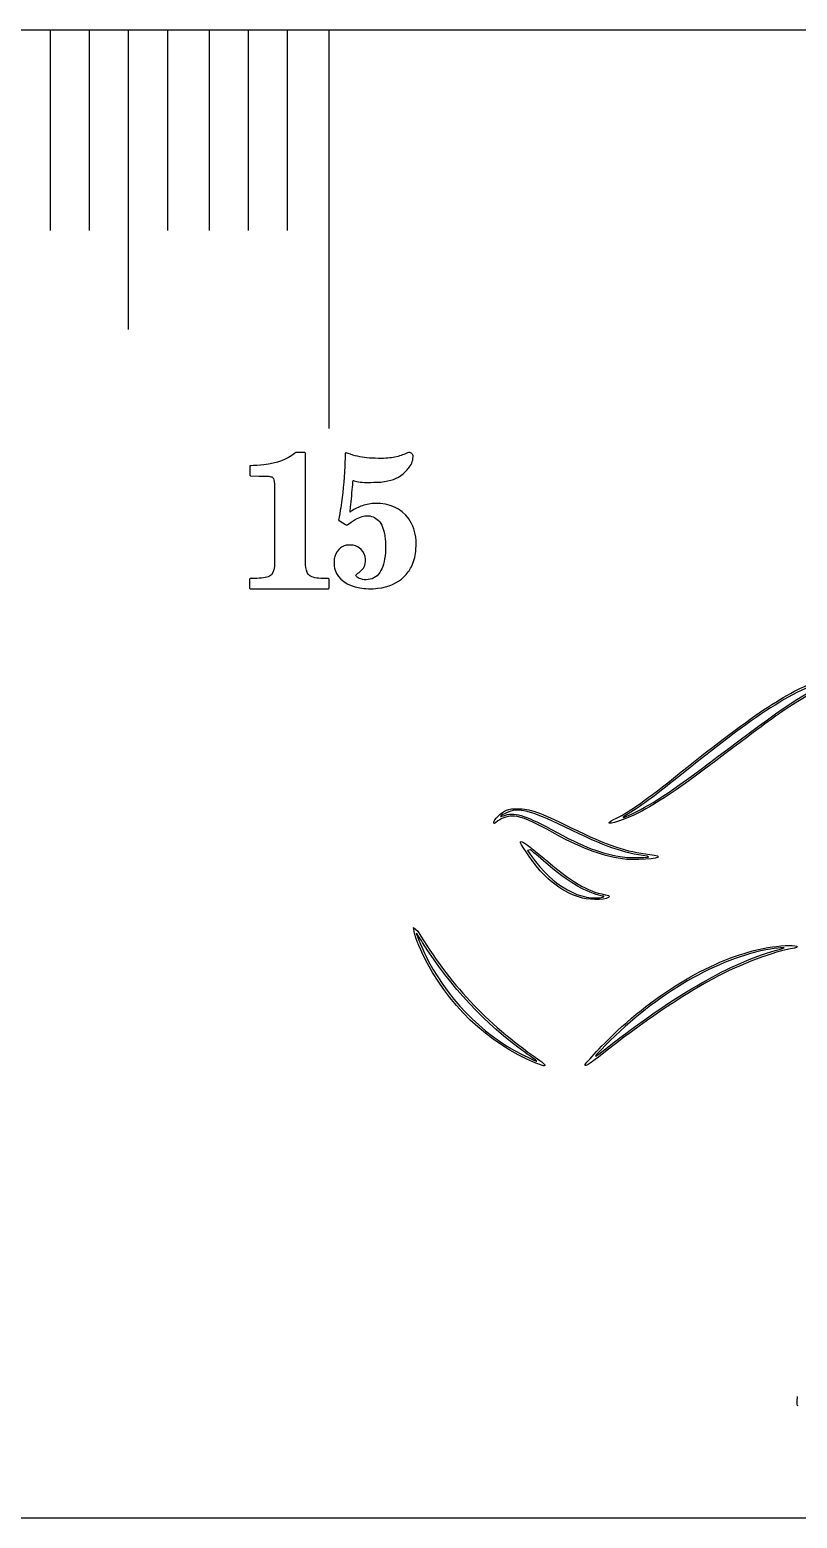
# Model space of a CAD drawing. Extents: x 0.09 to 7.29, y 6.89 to 11.9.
# Drawn here: x 5.712 to 6.469, y 8.774 to 10.241 of the extents above; entities that cross this region are included whole.
import ezdxf

# ---------------------------------------------------------------- set-up
doc = ezdxf.new("R2010")
doc.units = 0
doc.layers.add('Laag_1', color=7, linetype='CONTINUOUS')

msp = doc.modelspace()

# ---------------------------------------------------------------- linework, layer by layer
at = {"layer": 'Laag_1', "color": 1}
msp.add_lwpolyline([(0.104235, 8.773774), (0.104235, 10.240925), (7.257572, 10.240925), (7.257572, 8.773774)], close=True, dxfattribs=at)
at = {"layer": 'Laag_1', "color": 7}
for points in [[(5.732592, 10.240551), (5.732592, 10.042942)], [(5.771086, 10.240551), (5.771086, 10.042942)], [(5.809582, 10.240551), (5.809582, 9.945422)], [(5.848077, 10.240551), (5.848077, 10.042942)], [(5.889139, 10.240551), (5.889139, 10.042942)], [(5.927633, 10.240551), (5.927633, 10.042942)], [(5.966129, 10.240551), (5.966129, 10.042942)], [(6.00719, 10.240551), (6.00719, 9.8479)], [(6.205823, 9.432517), (6.202988, 9.432002)], [(6.322219, 9.425455), (6.320844, 9.426481)], [(6.090734, 9.356097), (6.094946, 9.352462)]]:
    msp.add_lwpolyline(points, dxfattribs=at)
at = {"layer": 'Laag_1', "color": 3}
for points in [[(5.984215, 9.767935), (5.98418, 9.823606), (5.983873, 9.823925), (5.983565, 9.824244), (5.978892, 9.824233), (5.974207, 9.824233), (5.973295, 9.823424)], [(6.023694, 9.823696), (6.023328, 9.823451), (6.02325, 9.820678)], [(6.090254, 9.819913), (6.090331, 9.821033), (6.08991, 9.821799)], [(5.93039, 9.81125), (5.929239, 9.81125), (5.929216, 9.806519), (5.929182, 9.801778), (5.929524, 9.801447), (5.929866, 9.801116), (5.938244, 9.801071)], [(6.029351, 9.766286), (6.028153, 9.765466), (6.028209, 9.765943)], [(5.933388, 9.700113), (5.929627, 9.700113), (5.929319, 9.699794), (5.929011, 9.699475), (5.929011, 9.69504), (5.929011, 9.690606), (5.929319, 9.690287), (5.929627, 9.689968), (5.968222, 9.689968), (6.006818, 9.689968), (6.007126, 9.690287), (6.007434, 9.690606), (6.007434, 9.695052), (6.007434, 9.699497), (6.007126, 9.699794), (6.006807, 9.70009), (6.002361, 9.700147)]]:
    msp.add_lwpolyline(points, dxfattribs=at)
msp.add_lwpolyline([(6.084807, 9.823762)], close=True, dxfattribs=at)
at = {"layer": 'Laag_1', "color": 7}
for points in [[(6.306125, 9.468158)], [(6.283061, 9.459334)], [(6.300912, 9.423207)], [(6.322219, 9.425455)], [(6.257165, 9.384982)], [(6.274622, 9.385439)], [(6.294046, 9.247272)], [(6.211217, 9.222469)], [(6.21187, 9.224721)], [(6.259673, 9.220446)]]:
    msp.add_lwpolyline(points, close=True, dxfattribs=at)
at = {"layer": 'Laag_1', "color": 3}
for points in [[(5.973295, 9.823424), (5.96641, 9.817325), (5.956356, 9.813552), (5.942974, 9.812048)], [(6.02325, 9.820678), (6.023161, 9.817428), (6.022995, 9.812535), (6.022906, 9.810794)], [(6.024171, 9.82394), (6.024115, 9.82394), (6.023905, 9.823829), (6.023694, 9.823696)], [(6.02619, 9.823241), (6.025136, 9.823618), (6.024226, 9.82394), (6.024171, 9.82394)], [(6.044538, 9.819014), (6.038448, 9.819602), (6.032191, 9.821044), (6.02619, 9.823241)], [(6.065449, 9.81867), (6.060834, 9.818215), (6.051072, 9.818371), (6.044538, 9.819014)], [(6.078484, 9.821355), (6.074301, 9.819979), (6.07013, 9.819125), (6.065449, 9.81867)], [(6.084807, 9.823762), (6.081678, 9.822475), (6.080225, 9.821921), (6.078484, 9.821355)], [(6.087802, 9.824006), (6.086926, 9.824417), (6.086271, 9.824361), (6.084807, 9.823762)], [(6.085883, 9.809041), (6.088423, 9.81177), (6.089954, 9.815575), (6.090254, 9.819913)], [(6.08991, 9.821799), (6.089355, 9.822786), (6.088501, 9.823684), (6.087802, 9.824006)], [(5.942974, 9.812048), (5.939201, 9.811626), (5.93324, 9.81125), (5.93039, 9.81125)], [(5.938244, 9.801071), (5.945311, 9.801037), (5.946827, 9.800991), (5.947933, 9.800832)], [(5.947933, 9.800832), (5.949631, 9.800581), (5.950828, 9.800262), (5.951535, 9.799851)], [(6.022906, 9.810794), (6.022174, 9.796006), (6.020943, 9.783504), (6.018846, 9.769803)], [(6.065393, 9.796161), (6.073336, 9.79777), (6.079316, 9.801275), (6.084241, 9.807188)], [(6.084241, 9.807188), (6.084674, 9.80771), (6.085406, 9.808542), (6.085883, 9.809041)], [(5.951535, 9.799851), (5.952469, 9.799327), (5.952937, 9.798233), (5.95337, 9.795611)], [(5.95337, 9.795611), (5.953552, 9.794528), (5.953575, 9.791382), (5.953609, 9.753858)], [(6.029684, 9.781562), (6.03045, 9.789894), (6.031093, 9.796716), (6.031104, 9.796727)], [(6.031104, 9.796727), (6.031115, 9.796738), (6.031526, 9.796594), (6.032014, 9.796405)], [(6.032014, 9.796405), (6.035575, 9.795019), (6.038869, 9.794697), (6.048532, 9.794797)], [(6.048532, 9.794797), (6.056696, 9.794886), (6.060712, 9.795207), (6.065393, 9.796161)], [(6.028209, 9.765943), (6.028253, 9.766209), (6.028908, 9.773231), (6.029684, 9.781562)], [(6.040167, 9.771744), (6.036285, 9.770402), (6.032801, 9.768649), (6.029351, 9.766286)], [(6.05308, 9.774096), (6.048443, 9.773974), (6.044638, 9.773286), (6.040167, 9.771744)], [(6.085861, 9.758821), (6.078472, 9.769149), (6.067069, 9.774462), (6.05308, 9.774096)], [(5.984454, 9.710885), (5.98426, 9.712184), (5.984249, 9.714874), (5.984215, 9.767935)], [(6.016982, 9.758765), (6.016816, 9.757922), (6.016794, 9.757622), (6.016894, 9.757534)], [(6.016894, 9.757534), (6.017049, 9.757389), (6.024936, 9.752608), (6.025014, 9.752608)], [(6.018846, 9.769803), (6.018469, 9.767296), (6.017293, 9.760385), (6.016982, 9.758765)], [(6.026767, 9.753806), (6.033334, 9.758488), (6.037449, 9.76064), (6.041443, 9.761494)], [(6.041443, 9.761494), (6.043007, 9.761827), (6.045781, 9.761905), (6.047456, 9.76166)], [(6.047456, 9.76166), (6.052104, 9.760973), (6.055709, 9.758543), (6.058327, 9.754317)], [(6.093082, 9.737632), (6.09245, 9.745919), (6.090054, 9.752963), (6.085861, 9.758821)], [(5.953609, 9.753858), (5.953632, 9.724301), (5.953609, 9.712925), (5.953518, 9.711968)], [(6.025014, 9.752608), (6.025058, 9.752608), (6.025835, 9.753152), (6.026767, 9.753806)], [(6.058327, 9.754317), (6.061001, 9.750001), (6.06252, 9.744133), (6.062997, 9.736301)], [(6.018802, 9.730399), (6.016073, 9.728335), (6.013987, 9.725185), (6.013033, 9.721702)], [(6.023572, 9.732662), (6.021997, 9.73224), (6.019966, 9.731286), (6.018802, 9.730399)], [(6.027454, 9.733017), (6.024947, 9.733017), (6.024881, 9.733006), (6.023572, 9.732662)], [(6.031171, 9.732773), (6.030139, 9.732995), (6.029706, 9.733017), (6.027454, 9.733017)], [(6.03888, 9.728735), (6.036684, 9.730854), (6.034343, 9.732074), (6.031171, 9.732773)], [(6.043229, 9.718884), (6.043085, 9.722988), (6.041787, 9.72595), (6.03888, 9.728735)], [(6.062997, 9.736301), (6.063119, 9.734293), (6.063064, 9.727559), (6.062897, 9.725484)], [(6.092916, 9.726982), (6.093149, 9.729012), (6.093249, 9.735347), (6.093082, 9.737632)], [(6.012345, 9.716488), (6.012257, 9.713148), (6.012545, 9.711018), (6.013421, 9.708345)], [(6.013033, 9.721702), (6.012523, 9.719871), (6.012401, 9.718917), (6.012345, 9.716488)], [(6.041876, 9.711595), (6.042907, 9.713792), (6.043329, 9.716033), (6.043229, 9.718884)], [(6.062897, 9.725484), (6.062232, 9.716754), (6.060501, 9.710553), (6.057462, 9.705993)], [(6.088523, 9.711617), (6.090808, 9.716088), (6.092206, 9.720992), (6.092916, 9.726982)], [(5.948776, 9.702415), (5.945596, 9.700774), (5.941219, 9.700113), (5.933388, 9.700113)], [(5.953518, 9.711968), (5.953017, 9.706884), (5.951501, 9.703829), (5.948776, 9.702415)], [(5.98801, 9.702985), (5.986232, 9.704296), (5.985047, 9.706941), (5.984454, 9.710885)], [(5.993482, 9.700854), (5.991065, 9.701344), (5.989298, 9.702028), (5.98801, 9.702985)], [(6.002361, 9.700147), (5.997631, 9.700204), (5.996012, 9.700341), (5.993482, 9.700854)], [(6.013421, 9.708345), (6.016339, 9.699415), (6.02538, 9.692858), (6.037605, 9.690773)], [(6.034055, 9.702831), (6.033855, 9.703286), (6.033844, 9.703397), (6.033966, 9.703541)], [(6.033966, 9.703541), (6.034044, 9.703641), (6.035386, 9.704784), (6.036939, 9.706071)], [(6.037139, 9.700202), (6.03553, 9.701001), (6.034454, 9.701922), (6.034055, 9.702831)], [(6.036939, 9.706071), (6.040378, 9.708933), (6.040899, 9.70951), (6.041876, 9.711595)], [(6.043872, 9.698782), (6.041166, 9.698782), (6.039125, 9.699204), (6.037139, 9.700202)], [(6.057462, 9.705993), (6.054267, 9.701178), (6.049774, 9.698804), (6.043872, 9.698782)], [(6.055343, 9.690373), (6.06617, 9.691616), (6.074679, 9.695365), (6.081246, 9.701789)], [(6.081246, 9.701789), (6.084463, 9.70495), (6.086593, 9.707812), (6.088523, 9.711617)], [(6.037605, 9.690773), (6.042941, 9.689863), (6.049597, 9.689708), (6.055343, 9.690373)]]:
    msp.add_open_spline(points, degree=3, dxfattribs=at)
at = {"layer": 'Laag_1', "color": 7}
for points in [[(6.352804, 9.508027), (6.429149, 9.569018), (6.461024, 9.589929), (6.494047, 9.600688)], [(6.400394, 9.53194), (6.460549, 9.577641), (6.484537, 9.592905), (6.509855, 9.601587)], [(6.512261, 9.603189), (6.497681, 9.601487), (6.473929, 9.591703), (6.45144, 9.578134)], [(6.522227, 9.602775), (6.503493, 9.598928), (6.483134, 9.588793), (6.4535, 9.56856)], [(6.45144, 9.578134), (6.426893, 9.563324), (6.405227, 9.547335), (6.351579, 9.504441)], [(6.4535, 9.56856), (6.44387, 9.561985), (6.433991, 9.554652), (6.378731, 9.513062)], [(6.306125, 9.468158), (6.326818, 9.477834), (6.348369, 9.492415), (6.400394, 9.53194)], [(6.290672, 9.463931), (6.303863, 9.47032), (6.319472, 9.481398), (6.352804, 9.508027)], [(6.378731, 9.513062), (6.349119, 9.490775), (6.330781, 9.478618), (6.31294, 9.469445)], [(6.351579, 9.504441), (6.326923, 9.484728), (6.313535, 9.474903), (6.299631, 9.466318)], [(6.169635, 9.459974), (6.169635, 9.460822), (6.171397, 9.463173), (6.17393, 9.465705)], [(6.190099, 9.465788), (6.184663, 9.46632), (6.1787, 9.464569), (6.17387, 9.461023)], [(6.17393, 9.465705), (6.179849, 9.471618), (6.184023, 9.473222), (6.193347, 9.473168)], [(6.182184, 9.469213), (6.176342, 9.466592), (6.17406, 9.464175), (6.179358, 9.466221)], [(6.179358, 9.466221), (6.18955, 9.470156), (6.199611, 9.467283), (6.225994, 9.4529)], [(6.239397, 9.455282), (6.205432, 9.47177), (6.194054, 9.47454), (6.182184, 9.469213)], [(6.230119, 9.448365), (6.206183, 9.461409), (6.197864, 9.46503), (6.190099, 9.465788)], [(6.193347, 9.473168), (6.205537, 9.473095), (6.21289, 9.470473), (6.245927, 9.454407)], [(6.31294, 9.469445), (6.29873, 9.46214), (6.283008, 9.45682), (6.283061, 9.459334)], [(6.283061, 9.459334), (6.283099, 9.45984), (6.286497, 9.461909), (6.290672, 9.463931)], [(6.299631, 9.466318), (6.294723, 9.463288), (6.29723, 9.463998), (6.306125, 9.468158)], [(6.17387, 9.461023), (6.169924, 9.458127), (6.169635, 9.458055), (6.169635, 9.459974)], [(6.225994, 9.4529), (6.259817, 9.434462), (6.274074, 9.429062), (6.29885, 9.425305)], [(6.320844, 9.426481), (6.29735, 9.429275), (6.281229, 9.434976), (6.239397, 9.455282)], [(6.245927, 9.454407), (6.282752, 9.436498), (6.299754, 9.430738), (6.323588, 9.428093)], [(6.19927, 9.434015), (6.195423, 9.439896), (6.195156, 9.440666), (6.196965, 9.440666)], [(6.196965, 9.440666), (6.198885, 9.440666), (6.204114, 9.436793), (6.21738, 9.425547)], [(6.213164, 9.41479), (6.207825, 9.42119), (6.206054, 9.423641), (6.19927, 9.434015)], [(6.300912, 9.423207), (6.277625, 9.42598), (6.259148, 9.432546), (6.230119, 9.448365)], [(6.202988, 9.432002), (6.223013, 9.400894), (6.251131, 9.382617), (6.274622, 9.385439)], [(6.223245, 9.417968), (6.217386, 9.422891), (6.209546, 9.429438), (6.205823, 9.432517)], [(6.21738, 9.425547), (6.247419, 9.40008), (6.261008, 9.391946), (6.279465, 9.388386)], [(6.29885, 9.425305), (6.301935, 9.424837), (6.319048, 9.424947), (6.322219, 9.425455)], [(6.312597, 9.423148), (6.307493, 9.423026), (6.302235, 9.423047), (6.300912, 9.423207)], [(6.323588, 9.428093), (6.338443, 9.426446), (6.332183, 9.423629), (6.312597, 9.423148)], [(6.257165, 9.384982), (6.241578, 9.389068), (6.225579, 9.399907), (6.213164, 9.41479)], [(6.255719, 9.394941), (6.246515, 9.399745), (6.236391, 9.406924), (6.223245, 9.417968)], [(6.276785, 9.387055), (6.274024, 9.387055), (6.262725, 9.391285), (6.255719, 9.394941)], [(6.283588, 9.386489), (6.283031, 9.383597), (6.266124, 9.382634), (6.257165, 9.384982)], [(6.274622, 9.385439), (6.278115, 9.385858), (6.279717, 9.387055), (6.276785, 9.387055)], [(6.279465, 9.388386), (6.282732, 9.387756), (6.283743, 9.387291), (6.283588, 9.386489)], [(6.099855, 9.32955), (6.094045, 9.341674), (6.09047, 9.352076), (6.090734, 9.356097)], [(6.093546, 9.350363), (6.092898, 9.34976), (6.100749, 9.331383), (6.10518, 9.323135)], [(6.099529, 9.341242), (6.096316, 9.34633), (6.093624, 9.350435), (6.093546, 9.350363)], [(6.094946, 9.352462), (6.125825, 9.300626), (6.162037, 9.261942), (6.212783, 9.226583)], [(6.200625, 9.232797), (6.162089, 9.260143), (6.126914, 9.297875), (6.099529, 9.341242)], [(6.442546, 9.334799), (6.390754, 9.326349), (6.330174, 9.29106), (6.279753, 9.23997)], [(6.291407, 9.254147), (6.340661, 9.29974), (6.396277, 9.329871), (6.444217, 9.336933)], [(6.294046, 9.247272), (6.356238, 9.294427), (6.407453, 9.322869), (6.45109, 9.334482)], [(6.46604, 9.335824), (6.444929, 9.332274), (6.413337, 9.320327), (6.385978, 9.305547)], [(6.454183, 9.336161), (6.452482, 9.336199), (6.447246, 9.335566), (6.442546, 9.334799)], [(6.444217, 9.336933), (6.455315, 9.338568), (6.468616, 9.338744), (6.468616, 9.337257)], [(6.45109, 9.334482), (6.456783, 9.335997), (6.457029, 9.336131), (6.454183, 9.336161)], [(6.468616, 9.337257), (6.468616, 9.336637), (6.467638, 9.336093), (6.46604, 9.335824)], [(6.211217, 9.222469), (6.163999, 9.241547), (6.123256, 9.280724), (6.099855, 9.32955)], [(6.10518, 9.323135), (6.128447, 9.279824), (6.163926, 9.245805), (6.205278, 9.227157)], [(6.385978, 9.305547), (6.353086, 9.287777), (6.319272, 9.264723), (6.272752, 9.228352)], [(6.259673, 9.220445), (6.259673, 9.222101), (6.279261, 9.242904), (6.291407, 9.254147)], [(6.276169, 9.233501), (6.280516, 9.236916), (6.288561, 9.243112), (6.294046, 9.247272)], [(6.21187, 9.224721), (6.211513, 9.225027), (6.206451, 9.228664), (6.200625, 9.232797)], [(6.279753, 9.23997), (6.26792, 9.227979), (6.266981, 9.226285), (6.276169, 9.233501)], [(6.205278, 9.227157), (6.212071, 9.224093), (6.213006, 9.223748), (6.21187, 9.224721)], [(6.219422, 9.219597), (6.219068, 9.219496), (6.215376, 9.220789), (6.211217, 9.222469)], [(6.212783, 9.226583), (6.219818, 9.221681), (6.221294, 9.220128), (6.219422, 9.219597)], [(6.272752, 9.228352), (6.263573, 9.221176), (6.259673, 9.218818), (6.259673, 9.220446)], [(6.469528, 8.884627), (6.468521, 8.884627), (6.46845, 8.885585), (6.468843, 8.893787)]]:
    msp.add_open_spline(points, degree=3, dxfattribs=at)

doc.saveas('drawing.dxf')
